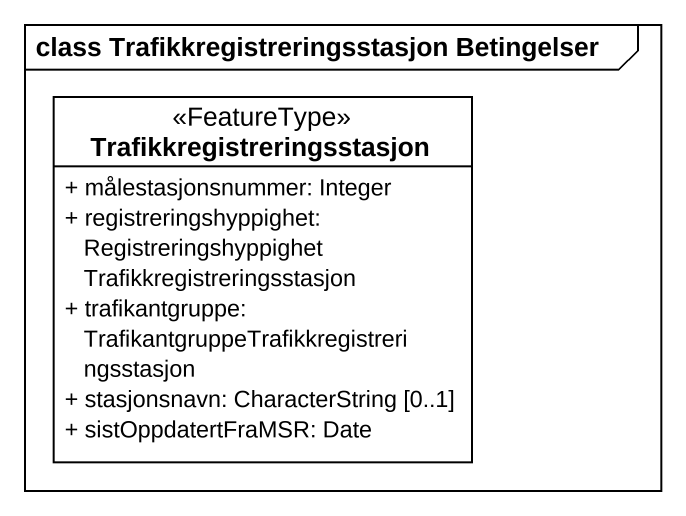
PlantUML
@startuml
mainframe class Trafikkregistreringsstasjon Betingelser
hide circle
hide empty members
skinparam classAttributeIconSize 0
class Trafikkregistreringsstasjon <<FeatureType>> {
  + målestasjonsnummer: Integer
  + registreringshyppighet: RegistreringshyppighetTrafikkregistreringsstasjon
  + trafikantgruppe: TrafikantgruppeTrafikkregistreringsstasjon
  + stasjonsnavn: CharacterString [0..1]
  + sistOppdatertFraMSR: Date
}
@enduml
